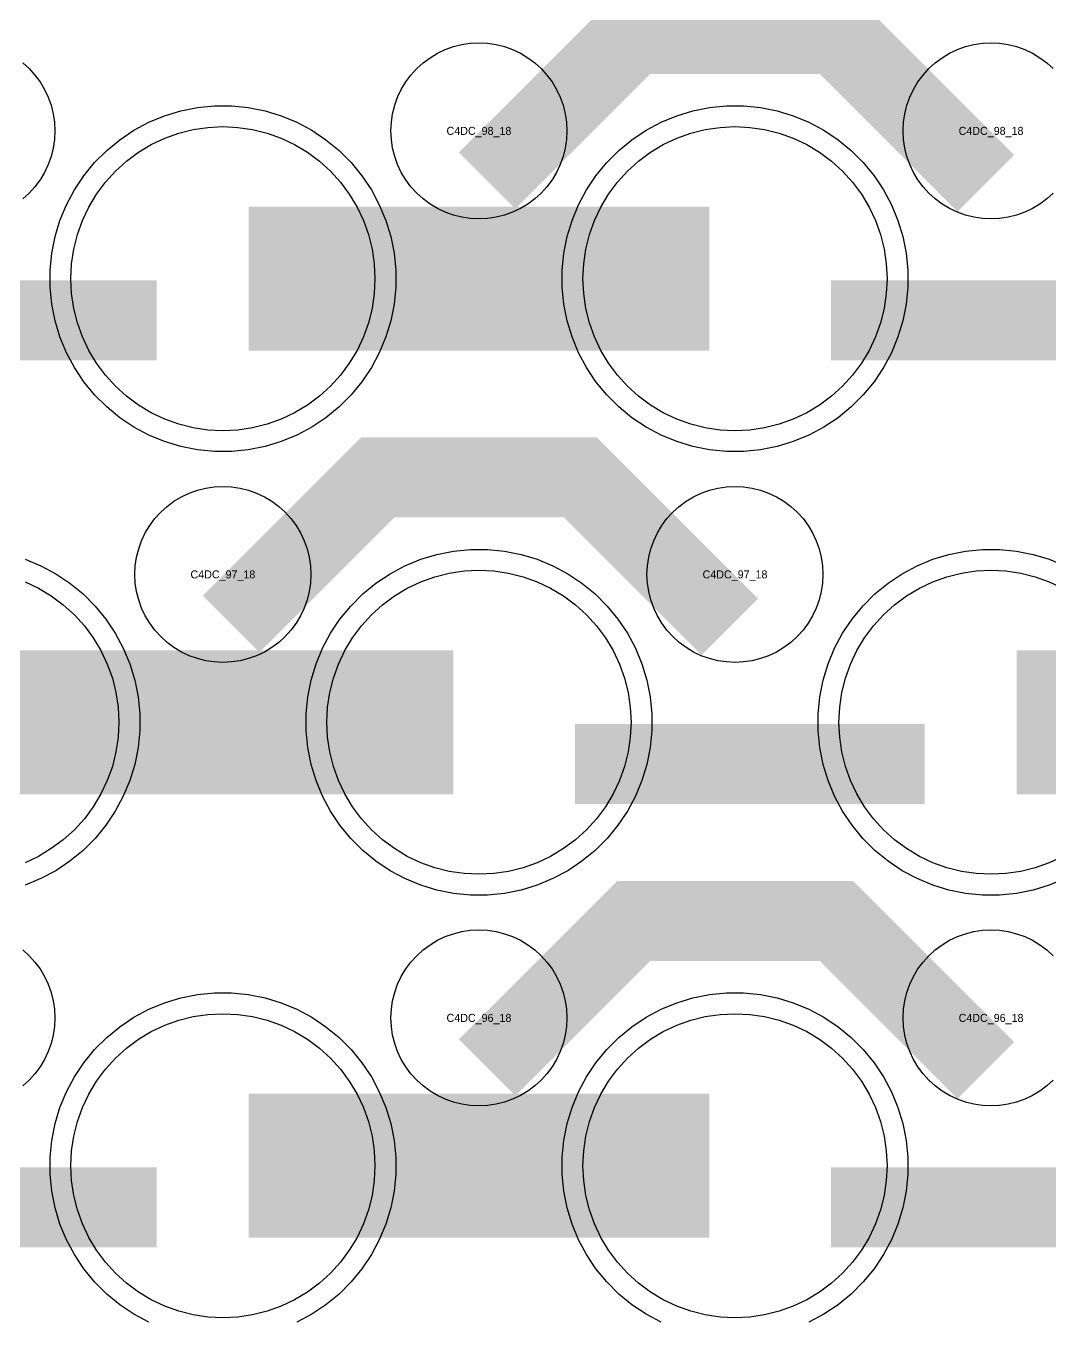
# Model space of a CAD drawing. Extents: x -11880 to 11880, y -14992 to 14992.
# Drawn here: x -6301.5 to -5981.5, y -1586 to -1181.3 of the extents above; entities that cross this region are included whole.
import ezdxf
from ezdxf.enums import TextEntityAlignment as Align

# ---------------------------------------------------------------- set-up
doc = ezdxf.new("R2010")
doc.units = 0
doc.header["$MEASUREMENT"] = 0
for name, color, linetype in [('GDS_775_DT_237', 138, 'CONTINUOUS'), ('RDL1_FS', 34, 'CONTINUOUS'), ('RDL_BS', 160, 'CONTINUOUS')]:
    doc.layers.add(name, color=color, linetype=linetype)

msp = doc.modelspace()

# ---------------------------------------------------------------- linework, layer by layer
at = {"layer": 'RDL1_FS'}
for points in [[(-6240, -1307.794), (-6244.657, -1307.565), (-6249.268, -1306.881), (-6253.791, -1305.749), (-6258.181, -1304.177), (-6262.395, -1302.185), (-6266.395, -1299.787), (-6270.14, -1297.009), (-6273.594, -1293.879), (-6276.724, -1290.425), (-6279.502, -1286.68), (-6281.9, -1282.68), (-6283.892, -1278.466), (-6285.464, -1274.076), (-6286.596, -1269.553), (-6287.28, -1264.942), (-6287.509, -1260.285), (-6287.28, -1255.628), (-6286.596, -1251.017), (-6285.464, -1246.494), (-6283.892, -1242.104), (-6281.9, -1237.89), (-6279.502, -1233.89), (-6276.724, -1230.145), (-6273.594, -1226.691), (-6270.14, -1223.561), (-6266.395, -1220.783), (-6262.395, -1218.385), (-6258.181, -1216.393), (-6253.791, -1214.821), (-6249.268, -1213.689), (-6244.657, -1213.005), (-6240, -1212.776), (-6235.343, -1213.005), (-6230.732, -1213.689), (-6226.209, -1214.821), (-6221.819, -1216.393), (-6217.605, -1218.385), (-6213.605, -1220.783), (-6209.86, -1223.561), (-6206.406, -1226.691), (-6203.276, -1230.145), (-6200.498, -1233.89), (-6198.1, -1237.89), (-6196.108, -1242.104), (-6194.536, -1246.494), (-6193.404, -1251.017), (-6192.72, -1255.628), (-6192.491, -1260.285), (-6192.72, -1264.942), (-6193.404, -1269.553), (-6194.536, -1274.076), (-6196.108, -1278.466), (-6198.1, -1282.68), (-6200.498, -1286.68), (-6203.276, -1290.425), (-6206.406, -1293.879), (-6209.86, -1297.009), (-6213.605, -1299.787), (-6217.605, -1302.185), (-6221.819, -1304.177), (-6226.209, -1305.749), (-6230.732, -1306.881), (-6235.343, -1307.565)], [(-6080, -1307.794), (-6084.657, -1307.565), (-6089.268, -1306.881), (-6093.791, -1305.749), (-6098.181, -1304.177), (-6102.395, -1302.185), (-6106.395, -1299.787), (-6110.14, -1297.009), (-6113.594, -1293.879), (-6116.724, -1290.425), (-6119.502, -1286.68), (-6121.9, -1282.68), (-6123.892, -1278.466), (-6125.464, -1274.076), (-6126.596, -1269.553), (-6127.28, -1264.942), (-6127.509, -1260.285), (-6127.28, -1255.628), (-6126.596, -1251.017), (-6125.464, -1246.494), (-6123.892, -1242.104), (-6121.9, -1237.89), (-6119.502, -1233.89), (-6116.724, -1230.145), (-6113.594, -1226.691), (-6110.14, -1223.561), (-6106.395, -1220.783), (-6102.395, -1218.385), (-6098.181, -1216.393), (-6093.791, -1214.821), (-6089.268, -1213.689), (-6084.657, -1213.005), (-6080, -1212.776), (-6075.343, -1213.005), (-6070.732, -1213.689), (-6066.209, -1214.821), (-6061.819, -1216.393), (-6057.605, -1218.385), (-6053.605, -1220.783), (-6049.86, -1223.561), (-6046.406, -1226.691), (-6043.276, -1230.145), (-6040.498, -1233.89), (-6038.1, -1237.89), (-6036.108, -1242.104), (-6034.536, -1246.494), (-6033.404, -1251.017), (-6032.72, -1255.628), (-6032.491, -1260.285), (-6032.72, -1264.942), (-6033.404, -1269.553), (-6034.536, -1274.076), (-6036.108, -1278.466), (-6038.1, -1282.68), (-6040.498, -1286.68), (-6043.276, -1290.425), (-6046.406, -1293.879), (-6049.86, -1297.009), (-6053.605, -1299.787), (-6057.605, -1302.185), (-6061.819, -1304.177), (-6066.209, -1305.749), (-6070.732, -1306.881), (-6075.343, -1307.565)], [(-6160, -1446.359), (-6164.657, -1446.13), (-6169.268, -1445.446), (-6173.791, -1444.314), (-6178.181, -1442.742), (-6182.395, -1440.75), (-6186.395, -1438.352), (-6190.14, -1435.574), (-6193.594, -1432.444), (-6196.724, -1428.99), (-6199.502, -1425.245), (-6201.9, -1421.245), (-6203.892, -1417.031), (-6205.464, -1412.641), (-6206.596, -1408.118), (-6207.28, -1403.507), (-6207.509, -1398.85), (-6207.28, -1394.193), (-6206.596, -1389.582), (-6205.464, -1385.059), (-6203.892, -1380.669), (-6201.9, -1376.455), (-6199.502, -1372.455), (-6196.724, -1368.71), (-6193.594, -1365.256), (-6190.14, -1362.126), (-6186.395, -1359.348), (-6182.395, -1356.95), (-6178.181, -1354.958), (-6173.791, -1353.386), (-6169.268, -1352.254), (-6164.657, -1351.57), (-6160, -1351.341), (-6155.343, -1351.57), (-6150.732, -1352.254), (-6146.209, -1353.386), (-6141.819, -1354.958), (-6137.605, -1356.95), (-6133.605, -1359.348), (-6129.86, -1362.126), (-6126.406, -1365.256), (-6123.276, -1368.71), (-6120.498, -1372.455), (-6118.1, -1376.455), (-6116.108, -1380.669), (-6114.536, -1385.059), (-6113.404, -1389.582), (-6112.72, -1394.193), (-6112.491, -1398.85), (-6112.72, -1403.507), (-6113.404, -1408.118), (-6114.536, -1412.641), (-6116.108, -1417.031), (-6118.1, -1421.245), (-6120.498, -1425.245), (-6123.276, -1428.99), (-6126.406, -1432.444), (-6129.86, -1435.574), (-6133.605, -1438.352), (-6137.605, -1440.75), (-6141.819, -1442.742), (-6146.209, -1444.314), (-6150.732, -1445.446), (-6155.343, -1446.13)], [(-6240, -1584.924), (-6244.657, -1584.695), (-6249.268, -1584.011), (-6253.791, -1582.879), (-6258.181, -1581.307), (-6262.395, -1579.315), (-6266.395, -1576.917), (-6270.14, -1574.139), (-6273.594, -1571.009), (-6276.724, -1567.555), (-6279.502, -1563.81), (-6281.9, -1559.81), (-6283.892, -1555.596), (-6285.464, -1551.206), (-6286.596, -1546.683), (-6287.28, -1542.072), (-6287.509, -1537.415), (-6287.28, -1532.758), (-6286.596, -1528.147), (-6285.464, -1523.624), (-6283.892, -1519.234), (-6281.9, -1515.02), (-6279.502, -1511.02), (-6276.724, -1507.275), (-6273.594, -1503.821), (-6270.14, -1500.691), (-6266.395, -1497.913), (-6262.395, -1495.515), (-6258.181, -1493.523), (-6253.791, -1491.951), (-6249.268, -1490.819), (-6244.657, -1490.135), (-6240, -1489.906), (-6235.343, -1490.135), (-6230.732, -1490.819), (-6226.209, -1491.951), (-6221.819, -1493.523), (-6217.605, -1495.515), (-6213.605, -1497.913), (-6209.86, -1500.691), (-6206.406, -1503.821), (-6203.276, -1507.275), (-6200.498, -1511.02), (-6198.1, -1515.02), (-6196.108, -1519.234), (-6194.536, -1523.624), (-6193.404, -1528.147), (-6192.72, -1532.758), (-6192.491, -1537.415), (-6192.72, -1542.072), (-6193.404, -1546.683), (-6194.536, -1551.206), (-6196.108, -1555.596), (-6198.1, -1559.81), (-6200.498, -1563.81), (-6203.276, -1567.555), (-6206.406, -1571.009), (-6209.86, -1574.139), (-6213.605, -1576.917), (-6217.605, -1579.315), (-6221.819, -1581.307), (-6226.209, -1582.879), (-6230.732, -1584.011), (-6235.343, -1584.695)], [(-6080, -1584.924), (-6084.657, -1584.695), (-6089.268, -1584.011), (-6093.791, -1582.879), (-6098.181, -1581.307), (-6102.395, -1579.315), (-6106.395, -1576.917), (-6110.14, -1574.139), (-6113.594, -1571.009), (-6116.724, -1567.555), (-6119.502, -1563.81), (-6121.9, -1559.81), (-6123.892, -1555.596), (-6125.464, -1551.206), (-6126.596, -1546.683), (-6127.28, -1542.072), (-6127.509, -1537.415), (-6127.28, -1532.758), (-6126.596, -1528.147), (-6125.464, -1523.624), (-6123.892, -1519.234), (-6121.9, -1515.02), (-6119.502, -1511.02), (-6116.724, -1507.275), (-6113.594, -1503.821), (-6110.14, -1500.691), (-6106.395, -1497.913), (-6102.395, -1495.515), (-6098.181, -1493.523), (-6093.791, -1491.951), (-6089.268, -1490.819), (-6084.657, -1490.135), (-6080, -1489.906), (-6075.343, -1490.135), (-6070.732, -1490.819), (-6066.209, -1491.951), (-6061.819, -1493.523), (-6057.605, -1495.515), (-6053.605, -1497.913), (-6049.86, -1500.691), (-6046.406, -1503.821), (-6043.276, -1507.275), (-6040.498, -1511.02), (-6038.1, -1515.02), (-6036.108, -1519.234), (-6034.536, -1523.624), (-6033.404, -1528.147), (-6032.72, -1532.758), (-6032.491, -1537.415), (-6032.72, -1542.072), (-6033.404, -1546.683), (-6034.536, -1551.206), (-6036.108, -1555.596), (-6038.1, -1559.81), (-6040.498, -1563.81), (-6043.276, -1567.555), (-6046.406, -1571.009), (-6049.86, -1574.139), (-6053.605, -1576.917), (-6057.605, -1579.315), (-6061.819, -1581.307), (-6066.209, -1582.879), (-6070.732, -1584.011), (-6075.343, -1584.695)]]:
    msp.add_lwpolyline(points, close=True, dxfattribs=at)
for points in [[(-6231.998, -1260.285, 45, 45, 0), (-6159.998, -1260.285, 45, 45, 0)], [(-6159.998, -1260.285, 45, 45, 0), (-6087.998, -1260.285, 45, 45, 0)], [(-6311.998, -1398.85, 45, 45, 0), (-6239.998, -1398.85, 45, 45, 0)], [(-6239.998, -1398.85, 45, 45, 0), (-6167.998, -1398.85, 45, 45, 0)], [(-5991.998, -1398.85, 45, 45, 0), (-5919.998, -1398.85, 45, 45, 0)], [(-6231.998, -1537.415, 45, 45, 0), (-6159.998, -1537.415, 45, 45, 0)], [(-6159.998, -1537.415, 45, 45, 0), (-6087.998, -1537.415, 45, 45, 0)]]:
    msp.add_lwpolyline(points, format="xyseb", dxfattribs=at)
for points in [[(-5977.605, -1440.75), (-5981.819, -1442.742), (-5986.209, -1444.314), (-5990.732, -1445.446), (-5995.343, -1446.13), (-6000, -1446.359), (-6004.657, -1446.13), (-6009.268, -1445.446), (-6013.791, -1444.314), (-6018.181, -1442.742), (-6022.395, -1440.75), (-6026.395, -1438.352), (-6030.14, -1435.574), (-6033.594, -1432.444), (-6036.724, -1428.99), (-6039.502, -1425.245), (-6041.9, -1421.245), (-6043.892, -1417.031), (-6045.464, -1412.641), (-6046.596, -1408.118), (-6047.28, -1403.507), (-6047.509, -1398.85), (-6047.28, -1394.193), (-6046.596, -1389.582), (-6045.464, -1385.059), (-6043.892, -1380.669), (-6041.9, -1376.455), (-6039.502, -1372.455), (-6036.724, -1368.71), (-6033.594, -1365.256), (-6030.14, -1362.126), (-6026.395, -1359.348), (-6022.395, -1356.95), (-6018.181, -1354.958), (-6013.791, -1353.386), (-6009.268, -1352.254), (-6004.657, -1351.57), (-6000, -1351.341), (-5995.343, -1351.57), (-5990.732, -1352.254), (-5986.209, -1353.386), (-5981.819, -1354.958), (-5977.605, -1356.95)], [(-6301.819, -1354.958), (-6297.605, -1356.95), (-6293.605, -1359.348), (-6289.86, -1362.126), (-6286.406, -1365.256), (-6283.276, -1368.71), (-6280.498, -1372.455), (-6278.1, -1376.455), (-6276.108, -1380.669), (-6274.536, -1385.059), (-6273.404, -1389.582), (-6272.72, -1394.193), (-6272.491, -1398.85), (-6272.72, -1403.507), (-6273.404, -1408.118), (-6274.536, -1412.641), (-6276.108, -1417.031), (-6278.1, -1421.245), (-6280.498, -1425.245), (-6283.276, -1428.99), (-6286.406, -1432.444), (-6289.86, -1435.574), (-6293.605, -1438.352), (-6297.605, -1440.75), (-6301.819, -1442.742)]]:
    msp.add_lwpolyline(points, dxfattribs=at)
at = {"layer": 'RDL_BS'}
for points in [[(-6157.438, -1229.599, 25, 25, 0), (-6111.623, -1183.784, 25, 25, 0), (-6078.07, -1183.784, 25, 25, 0)], [(-6001.599, -1230.498, 25, 25, 0), (-6048.313, -1183.784, 25, 25, 0), (-6078.071, -1183.784, 25, 25, 0)], [(-6369.984, -1273.298, 25, 25, 0), (-6260.719, -1273.298, 25, 25, 0)], [(-6049.984, -1273.298, 25, 25, 0), (-5940.719, -1273.298, 25, 25, 0)], [(-6237.438, -1368.164, 25, 25, 0), (-6191.623, -1322.349, 25, 25, 0), (-6158.07, -1322.349, 25, 25, 0)], [(-6081.599, -1369.063, 25, 25, 0), (-6128.313, -1322.349, 25, 25, 0), (-6158.071, -1322.349, 25, 25, 0)], [(-6129.984, -1411.863, 25, 25, 0), (-6020.719, -1411.863, 25, 25, 0)], [(-6157.438, -1506.729, 25, 25, 0), (-6111.623, -1460.914, 25, 25, 0), (-6078.07, -1460.914, 25, 25, 0)], [(-6001.599, -1507.628, 25, 25, 0), (-6048.313, -1460.914, 25, 25, 0), (-6078.071, -1460.914, 25, 25, 0)], [(-6369.984, -1550.428, 25, 25, 0), (-6260.719, -1550.428, 25, 25, 0)], [(-6049.984, -1550.428, 25, 25, 0), (-5940.719, -1550.428, 25, 25, 0)]]:
    msp.add_lwpolyline(points, format="xyseb", dxfattribs=at)
for points in [[(-6160, -1241.591), (-6162.693, -1241.459), (-6165.365, -1241.063), (-6167.984, -1240.406), (-6170.519, -1239.499), (-6172.956, -1238.347), (-6175.28, -1236.954), (-6177.443, -1235.351), (-6179.442, -1233.539), (-6181.254, -1231.54), (-6182.857, -1229.377), (-6184.25, -1227.053), (-6185.402, -1224.616), (-6186.309, -1222.081), (-6186.966, -1219.462), (-6187.362, -1216.79), (-6187.494, -1214.097), (-6187.362, -1211.404), (-6186.966, -1208.732), (-6186.309, -1206.113), (-6185.402, -1203.578), (-6184.25, -1201.141), (-6182.857, -1198.817), (-6181.254, -1196.654), (-6179.442, -1194.655), (-6177.443, -1192.843), (-6175.28, -1191.24), (-6172.956, -1189.847), (-6170.519, -1188.695), (-6167.984, -1187.788), (-6165.365, -1187.131), (-6162.693, -1186.735), (-6160, -1186.603), (-6157.307, -1186.735), (-6154.635, -1187.131), (-6152.016, -1187.788), (-6149.481, -1188.695), (-6147.044, -1189.847), (-6144.72, -1191.24), (-6142.557, -1192.843), (-6140.558, -1194.655), (-6138.746, -1196.654), (-6137.143, -1198.817), (-6135.75, -1201.141), (-6134.598, -1203.578), (-6133.691, -1206.113), (-6133.034, -1208.732), (-6132.638, -1211.404), (-6132.506, -1214.097), (-6132.638, -1216.79), (-6133.034, -1219.462), (-6133.691, -1222.081), (-6134.598, -1224.616), (-6135.75, -1227.053), (-6137.143, -1229.377), (-6138.746, -1231.54), (-6140.558, -1233.539), (-6142.557, -1235.351), (-6144.72, -1236.954), (-6147.044, -1238.347), (-6149.481, -1239.499), (-6152.016, -1240.406), (-6154.635, -1241.063), (-6157.307, -1241.459)], [(-6242.644, -1314.285), (-6247.938, -1313.768), (-6253.165, -1312.722), (-6258.205, -1311.191), (-6263.115, -1309.16), (-6267.777, -1306.668), (-6272.191, -1303.721), (-6276.292, -1300.359), (-6280.074, -1296.577), (-6283.436, -1292.476), (-6286.383, -1288.062), (-6288.875, -1283.4), (-6290.906, -1278.49), (-6292.437, -1273.45), (-6293.483, -1268.223), (-6294, -1262.929), (-6294, -1257.641), (-6293.483, -1252.347), (-6292.437, -1247.12), (-6290.906, -1242.08), (-6288.875, -1237.17), (-6286.383, -1232.508), (-6283.436, -1228.094), (-6280.074, -1223.993), (-6276.292, -1220.211), (-6272.191, -1216.849), (-6267.777, -1213.902), (-6263.115, -1211.41), (-6258.205, -1209.379), (-6253.165, -1207.848), (-6247.938, -1206.802), (-6242.644, -1206.285), (-6237.356, -1206.285), (-6232.062, -1206.802), (-6226.835, -1207.848), (-6221.795, -1209.379), (-6216.885, -1211.41), (-6212.223, -1213.902), (-6207.809, -1216.849), (-6203.708, -1220.211), (-6199.926, -1223.993), (-6196.564, -1228.094), (-6193.617, -1232.508), (-6191.125, -1237.17), (-6189.094, -1242.08), (-6187.563, -1247.12), (-6186.517, -1252.347), (-6186, -1257.641), (-6186, -1262.929), (-6186.517, -1268.223), (-6187.563, -1273.45), (-6189.094, -1278.49), (-6191.125, -1283.4), (-6193.617, -1288.062), (-6196.564, -1292.476), (-6199.926, -1296.577), (-6203.708, -1300.359), (-6207.809, -1303.721), (-6212.223, -1306.668), (-6216.885, -1309.16), (-6221.795, -1311.191), (-6226.835, -1312.722), (-6232.062, -1313.768), (-6237.356, -1314.285)], [(-6082.644, -1314.285), (-6087.938, -1313.768), (-6093.165, -1312.722), (-6098.205, -1311.191), (-6103.115, -1309.16), (-6107.777, -1306.668), (-6112.191, -1303.721), (-6116.292, -1300.359), (-6120.074, -1296.577), (-6123.436, -1292.476), (-6126.383, -1288.062), (-6128.875, -1283.4), (-6130.906, -1278.49), (-6132.437, -1273.45), (-6133.483, -1268.223), (-6134, -1262.929), (-6134, -1257.641), (-6133.483, -1252.347), (-6132.437, -1247.12), (-6130.906, -1242.08), (-6128.875, -1237.17), (-6126.383, -1232.508), (-6123.436, -1228.094), (-6120.074, -1223.993), (-6116.292, -1220.211), (-6112.191, -1216.849), (-6107.777, -1213.902), (-6103.115, -1211.41), (-6098.205, -1209.379), (-6093.165, -1207.848), (-6087.938, -1206.802), (-6082.644, -1206.285), (-6077.356, -1206.285), (-6072.062, -1206.802), (-6066.835, -1207.848), (-6061.795, -1209.379), (-6056.885, -1211.41), (-6052.223, -1213.902), (-6047.809, -1216.849), (-6043.708, -1220.211), (-6039.926, -1223.993), (-6036.564, -1228.094), (-6033.617, -1232.508), (-6031.125, -1237.17), (-6029.094, -1242.08), (-6027.563, -1247.12), (-6026.517, -1252.347), (-6026, -1257.641), (-6026, -1262.929), (-6026.517, -1268.223), (-6027.563, -1273.45), (-6029.094, -1278.49), (-6031.125, -1283.4), (-6033.617, -1288.062), (-6036.564, -1292.476), (-6039.926, -1296.577), (-6043.708, -1300.359), (-6047.809, -1303.721), (-6052.223, -1306.668), (-6056.885, -1309.16), (-6061.795, -1311.191), (-6066.835, -1312.722), (-6072.062, -1313.768), (-6077.356, -1314.285)], [(-6240, -1380.156), (-6242.693, -1380.024), (-6245.365, -1379.628), (-6247.984, -1378.971), (-6250.519, -1378.064), (-6252.956, -1376.912), (-6255.28, -1375.519), (-6257.443, -1373.916), (-6259.442, -1372.104), (-6261.254, -1370.105), (-6262.857, -1367.942), (-6264.25, -1365.618), (-6265.402, -1363.181), (-6266.309, -1360.646), (-6266.966, -1358.027), (-6267.362, -1355.355), (-6267.494, -1352.662), (-6267.362, -1349.969), (-6266.966, -1347.297), (-6266.309, -1344.678), (-6265.402, -1342.143), (-6264.25, -1339.706), (-6262.857, -1337.382), (-6261.254, -1335.219), (-6259.442, -1333.22), (-6257.443, -1331.408), (-6255.28, -1329.805), (-6252.956, -1328.412), (-6250.519, -1327.26), (-6247.984, -1326.353), (-6245.365, -1325.696), (-6242.693, -1325.3), (-6240, -1325.168), (-6237.307, -1325.3), (-6234.635, -1325.696), (-6232.016, -1326.353), (-6229.481, -1327.26), (-6227.044, -1328.412), (-6224.72, -1329.805), (-6222.557, -1331.408), (-6220.558, -1333.22), (-6218.746, -1335.219), (-6217.143, -1337.382), (-6215.75, -1339.706), (-6214.598, -1342.143), (-6213.691, -1344.678), (-6213.034, -1347.297), (-6212.638, -1349.969), (-6212.506, -1352.662), (-6212.638, -1355.355), (-6213.034, -1358.027), (-6213.691, -1360.646), (-6214.598, -1363.181), (-6215.75, -1365.618), (-6217.143, -1367.942), (-6218.746, -1370.105), (-6220.558, -1372.104), (-6222.557, -1373.916), (-6224.72, -1375.519), (-6227.044, -1376.912), (-6229.481, -1378.064), (-6232.016, -1378.971), (-6234.635, -1379.628), (-6237.307, -1380.024)], [(-6080, -1380.156), (-6082.693, -1380.024), (-6085.365, -1379.628), (-6087.984, -1378.971), (-6090.519, -1378.064), (-6092.956, -1376.912), (-6095.28, -1375.519), (-6097.443, -1373.916), (-6099.442, -1372.104), (-6101.254, -1370.105), (-6102.857, -1367.942), (-6104.25, -1365.618), (-6105.402, -1363.181), (-6106.309, -1360.646), (-6106.966, -1358.027), (-6107.362, -1355.355), (-6107.494, -1352.662), (-6107.362, -1349.969), (-6106.966, -1347.297), (-6106.309, -1344.678), (-6105.402, -1342.143), (-6104.25, -1339.706), (-6102.857, -1337.382), (-6101.254, -1335.219), (-6099.442, -1333.22), (-6097.443, -1331.408), (-6095.28, -1329.805), (-6092.956, -1328.412), (-6090.519, -1327.26), (-6087.984, -1326.353), (-6085.365, -1325.696), (-6082.693, -1325.3), (-6080, -1325.168), (-6077.307, -1325.3), (-6074.635, -1325.696), (-6072.016, -1326.353), (-6069.481, -1327.26), (-6067.044, -1328.412), (-6064.72, -1329.805), (-6062.557, -1331.408), (-6060.558, -1333.22), (-6058.746, -1335.219), (-6057.143, -1337.382), (-6055.75, -1339.706), (-6054.598, -1342.143), (-6053.691, -1344.678), (-6053.034, -1347.297), (-6052.638, -1349.969), (-6052.506, -1352.662), (-6052.638, -1355.355), (-6053.034, -1358.027), (-6053.691, -1360.646), (-6054.598, -1363.181), (-6055.75, -1365.618), (-6057.143, -1367.942), (-6058.746, -1370.105), (-6060.558, -1372.104), (-6062.557, -1373.916), (-6064.72, -1375.519), (-6067.044, -1376.912), (-6069.481, -1378.064), (-6072.016, -1378.971), (-6074.635, -1379.628), (-6077.307, -1380.024)], [(-6162.644, -1452.85), (-6167.938, -1452.333), (-6173.165, -1451.287), (-6178.205, -1449.756), (-6183.115, -1447.725), (-6187.777, -1445.233), (-6192.191, -1442.286), (-6196.292, -1438.924), (-6200.074, -1435.142), (-6203.436, -1431.041), (-6206.383, -1426.627), (-6208.875, -1421.965), (-6210.906, -1417.055), (-6212.437, -1412.015), (-6213.483, -1406.788), (-6214, -1401.494), (-6214, -1396.206), (-6213.483, -1390.912), (-6212.437, -1385.685), (-6210.906, -1380.645), (-6208.875, -1375.735), (-6206.383, -1371.073), (-6203.436, -1366.659), (-6200.074, -1362.558), (-6196.292, -1358.776), (-6192.191, -1355.414), (-6187.777, -1352.467), (-6183.115, -1349.975), (-6178.205, -1347.944), (-6173.165, -1346.413), (-6167.938, -1345.367), (-6162.644, -1344.85), (-6157.356, -1344.85), (-6152.062, -1345.367), (-6146.835, -1346.413), (-6141.795, -1347.944), (-6136.885, -1349.975), (-6132.223, -1352.467), (-6127.809, -1355.414), (-6123.708, -1358.776), (-6119.926, -1362.558), (-6116.564, -1366.659), (-6113.617, -1371.073), (-6111.125, -1375.735), (-6109.094, -1380.645), (-6107.563, -1385.685), (-6106.517, -1390.912), (-6106, -1396.206), (-6106, -1401.494), (-6106.517, -1406.788), (-6107.563, -1412.015), (-6109.094, -1417.055), (-6111.125, -1421.965), (-6113.617, -1426.627), (-6116.564, -1431.041), (-6119.926, -1435.142), (-6123.708, -1438.924), (-6127.809, -1442.286), (-6132.223, -1445.233), (-6136.885, -1447.725), (-6141.795, -1449.756), (-6146.835, -1451.287), (-6152.062, -1452.333), (-6157.356, -1452.85)], [(-6160, -1518.721), (-6162.693, -1518.589), (-6165.365, -1518.193), (-6167.984, -1517.536), (-6170.519, -1516.629), (-6172.956, -1515.477), (-6175.28, -1514.084), (-6177.443, -1512.481), (-6179.442, -1510.669), (-6181.254, -1508.67), (-6182.857, -1506.507), (-6184.25, -1504.183), (-6185.402, -1501.746), (-6186.309, -1499.211), (-6186.966, -1496.592), (-6187.362, -1493.92), (-6187.494, -1491.227), (-6187.362, -1488.534), (-6186.966, -1485.862), (-6186.309, -1483.243), (-6185.402, -1480.708), (-6184.25, -1478.271), (-6182.857, -1475.947), (-6181.254, -1473.784), (-6179.442, -1471.785), (-6177.443, -1469.973), (-6175.28, -1468.37), (-6172.956, -1466.977), (-6170.519, -1465.825), (-6167.984, -1464.918), (-6165.365, -1464.261), (-6162.693, -1463.865), (-6160, -1463.733), (-6157.307, -1463.865), (-6154.635, -1464.261), (-6152.016, -1464.918), (-6149.481, -1465.825), (-6147.044, -1466.977), (-6144.72, -1468.37), (-6142.557, -1469.973), (-6140.558, -1471.785), (-6138.746, -1473.784), (-6137.143, -1475.947), (-6135.75, -1478.271), (-6134.598, -1480.708), (-6133.691, -1483.243), (-6133.034, -1485.862), (-6132.638, -1488.534), (-6132.506, -1491.227), (-6132.638, -1493.92), (-6133.034, -1496.592), (-6133.691, -1499.211), (-6134.598, -1501.746), (-6135.75, -1504.183), (-6137.143, -1506.507), (-6138.746, -1508.67), (-6140.558, -1510.669), (-6142.557, -1512.481), (-6144.72, -1514.084), (-6147.044, -1515.477), (-6149.481, -1516.629), (-6152.016, -1517.536), (-6154.635, -1518.193), (-6157.307, -1518.589)]]:
    msp.add_lwpolyline(points, close=True, dxfattribs=at)
for points in [[(-5980.558, -1233.539), (-5982.557, -1235.351), (-5984.72, -1236.954), (-5987.044, -1238.347), (-5989.481, -1239.499), (-5992.016, -1240.406), (-5994.635, -1241.063), (-5997.307, -1241.459), (-6000, -1241.591), (-6002.693, -1241.459), (-6005.365, -1241.063), (-6007.984, -1240.406), (-6010.519, -1239.499), (-6012.956, -1238.347), (-6015.28, -1236.954), (-6017.443, -1235.351), (-6019.442, -1233.539), (-6021.254, -1231.54), (-6022.857, -1229.377), (-6024.25, -1227.053), (-6025.402, -1224.616), (-6026.309, -1222.081), (-6026.966, -1219.462), (-6027.362, -1216.79), (-6027.494, -1214.097), (-6027.362, -1211.404), (-6026.966, -1208.732), (-6026.309, -1206.113), (-6025.402, -1203.578), (-6024.25, -1201.141), (-6022.857, -1198.817), (-6021.254, -1196.654), (-6019.442, -1194.655), (-6017.443, -1192.843), (-6015.28, -1191.24), (-6012.956, -1189.847), (-6010.519, -1188.695), (-6007.984, -1187.788), (-6005.365, -1187.131), (-6002.693, -1186.735), (-6000, -1186.603), (-5997.307, -1186.735), (-5994.635, -1187.131), (-5992.016, -1187.788), (-5989.481, -1188.695), (-5987.044, -1189.847), (-5984.72, -1191.24), (-5982.557, -1192.843), (-5980.558, -1194.655)], [(-6302.557, -1192.843), (-6300.558, -1194.655), (-6298.746, -1196.654), (-6297.143, -1198.817), (-6295.75, -1201.141), (-6294.598, -1203.578), (-6293.691, -1206.113), (-6293.034, -1208.732), (-6292.638, -1211.404), (-6292.506, -1214.097), (-6292.638, -1216.79), (-6293.034, -1219.462), (-6293.691, -1222.081), (-6294.598, -1224.616), (-6295.75, -1227.053), (-6297.143, -1229.377), (-6298.746, -1231.54), (-6300.558, -1233.539), (-6302.557, -1235.351)], [(-5976.885, -1447.725), (-5981.795, -1449.756), (-5986.835, -1451.287), (-5992.062, -1452.333), (-5997.356, -1452.85), (-6002.644, -1452.85), (-6007.938, -1452.333), (-6013.165, -1451.287), (-6018.205, -1449.756), (-6023.115, -1447.725), (-6027.777, -1445.233), (-6032.191, -1442.286), (-6036.292, -1438.924), (-6040.074, -1435.142), (-6043.436, -1431.041), (-6046.383, -1426.627), (-6048.875, -1421.965), (-6050.906, -1417.055), (-6052.437, -1412.015), (-6053.483, -1406.788), (-6054, -1401.494), (-6054, -1396.206), (-6053.483, -1390.912), (-6052.437, -1385.685), (-6050.906, -1380.645), (-6048.875, -1375.735), (-6046.383, -1371.073), (-6043.436, -1366.659), (-6040.074, -1362.558), (-6036.292, -1358.776), (-6032.191, -1355.414), (-6027.777, -1352.467), (-6023.115, -1349.975), (-6018.205, -1347.944), (-6013.165, -1346.413), (-6007.938, -1345.367), (-6002.644, -1344.85), (-5997.356, -1344.85), (-5992.062, -1345.367), (-5986.835, -1346.413), (-5981.795, -1347.944), (-5976.885, -1349.975)], [(-6301.795, -1347.944), (-6296.885, -1349.975), (-6292.223, -1352.467), (-6287.809, -1355.414), (-6283.708, -1358.776), (-6279.926, -1362.558), (-6276.564, -1366.659), (-6273.617, -1371.073), (-6271.125, -1375.735), (-6269.094, -1380.645), (-6267.563, -1385.685), (-6266.517, -1390.912), (-6266, -1396.206), (-6266, -1401.494), (-6266.517, -1406.788), (-6267.563, -1412.015), (-6269.094, -1417.055), (-6271.125, -1421.965), (-6273.617, -1426.627), (-6276.564, -1431.041), (-6279.926, -1435.142), (-6283.708, -1438.924), (-6287.809, -1442.286), (-6292.223, -1445.233), (-6296.885, -1447.725), (-6301.795, -1449.756)], [(-5980.558, -1510.669), (-5982.557, -1512.481), (-5984.72, -1514.084), (-5987.044, -1515.477), (-5989.481, -1516.629), (-5992.016, -1517.536), (-5994.635, -1518.193), (-5997.307, -1518.589), (-6000, -1518.721), (-6002.693, -1518.589), (-6005.365, -1518.193), (-6007.984, -1517.536), (-6010.519, -1516.629), (-6012.956, -1515.477), (-6015.28, -1514.084), (-6017.443, -1512.481), (-6019.442, -1510.669), (-6021.254, -1508.67), (-6022.857, -1506.507), (-6024.25, -1504.183), (-6025.402, -1501.746), (-6026.309, -1499.211), (-6026.966, -1496.592), (-6027.362, -1493.92), (-6027.494, -1491.227), (-6027.362, -1488.534), (-6026.966, -1485.862), (-6026.309, -1483.243), (-6025.402, -1480.708), (-6024.25, -1478.271), (-6022.857, -1475.947), (-6021.254, -1473.784), (-6019.442, -1471.785), (-6017.443, -1469.973), (-6015.28, -1468.37), (-6012.956, -1466.977), (-6010.519, -1465.825), (-6007.984, -1464.918), (-6005.365, -1464.261), (-6002.693, -1463.865), (-6000, -1463.733), (-5997.307, -1463.865), (-5994.635, -1464.261), (-5992.016, -1464.918), (-5989.481, -1465.825), (-5987.044, -1466.977), (-5984.72, -1468.37), (-5982.557, -1469.973), (-5980.558, -1471.785)], [(-6302.557, -1469.973), (-6300.558, -1471.785), (-6298.746, -1473.784), (-6297.143, -1475.947), (-6295.75, -1478.271), (-6294.598, -1480.708), (-6293.691, -1483.243), (-6293.034, -1485.862), (-6292.638, -1488.534), (-6292.506, -1491.227), (-6292.638, -1493.92), (-6293.034, -1496.592), (-6293.691, -1499.211), (-6294.598, -1501.746), (-6295.75, -1504.183), (-6297.143, -1506.507), (-6298.746, -1508.67), (-6300.558, -1510.669), (-6302.557, -1512.481)], [(-6263.115, -1586.29), (-6267.777, -1583.798), (-6272.191, -1580.851), (-6276.292, -1577.489), (-6280.074, -1573.707), (-6283.436, -1569.606), (-6286.383, -1565.192), (-6288.875, -1560.53), (-6290.906, -1555.62), (-6292.437, -1550.58), (-6293.483, -1545.353), (-6294, -1540.059), (-6294, -1534.771), (-6293.483, -1529.477), (-6292.437, -1524.25), (-6290.906, -1519.21), (-6288.875, -1514.3), (-6286.383, -1509.638), (-6283.436, -1505.224), (-6280.074, -1501.123), (-6276.292, -1497.341), (-6272.191, -1493.979), (-6267.777, -1491.032), (-6263.115, -1488.54), (-6258.205, -1486.509), (-6253.165, -1484.978), (-6247.938, -1483.932), (-6242.644, -1483.415), (-6237.356, -1483.415), (-6232.062, -1483.932), (-6226.835, -1484.978), (-6221.795, -1486.509), (-6216.885, -1488.54), (-6212.223, -1491.032), (-6207.809, -1493.979), (-6203.708, -1497.341), (-6199.926, -1501.123), (-6196.564, -1505.224), (-6193.617, -1509.638), (-6191.125, -1514.3), (-6189.094, -1519.21), (-6187.563, -1524.25), (-6186.517, -1529.477), (-6186, -1534.771), (-6186, -1540.059), (-6186.517, -1545.353), (-6187.563, -1550.58), (-6189.094, -1555.62), (-6191.125, -1560.53), (-6193.617, -1565.192), (-6196.564, -1569.606), (-6199.926, -1573.707), (-6203.708, -1577.489), (-6207.809, -1580.851), (-6212.223, -1583.798), (-6216.885, -1586.29)], [(-6103.115, -1586.29), (-6107.777, -1583.798), (-6112.191, -1580.851), (-6116.292, -1577.489), (-6120.074, -1573.707), (-6123.436, -1569.606), (-6126.383, -1565.192), (-6128.875, -1560.53), (-6130.906, -1555.62), (-6132.437, -1550.58), (-6133.483, -1545.353), (-6134, -1540.059), (-6134, -1534.771), (-6133.483, -1529.477), (-6132.437, -1524.25), (-6130.906, -1519.21), (-6128.875, -1514.3), (-6126.383, -1509.638), (-6123.436, -1505.224), (-6120.074, -1501.123), (-6116.292, -1497.341), (-6112.191, -1493.979), (-6107.777, -1491.032), (-6103.115, -1488.54), (-6098.205, -1486.509), (-6093.165, -1484.978), (-6087.938, -1483.932), (-6082.644, -1483.415), (-6077.356, -1483.415), (-6072.062, -1483.932), (-6066.835, -1484.978), (-6061.795, -1486.509), (-6056.885, -1488.54), (-6052.223, -1491.032), (-6047.809, -1493.979), (-6043.708, -1497.341), (-6039.926, -1501.123), (-6036.564, -1505.224), (-6033.617, -1509.638), (-6031.125, -1514.3), (-6029.094, -1519.21), (-6027.563, -1524.25), (-6026.517, -1529.477), (-6026, -1534.771), (-6026, -1540.059), (-6026.517, -1545.353), (-6027.563, -1550.58), (-6029.094, -1555.62), (-6031.125, -1560.53), (-6033.617, -1565.192), (-6036.564, -1569.606), (-6039.926, -1573.707), (-6043.708, -1577.489), (-6047.809, -1580.851), (-6052.223, -1583.798), (-6056.885, -1586.29)]]:
    msp.add_lwpolyline(points, dxfattribs=at)

# ---------------------------------------------------------------- texts
at = {"layer": 'GDS_775_DT_237'}
for s, p in [('C4DC_98_18', (-6160, -1214.097)), ('C4DC_98_18', (-6160, -1214.097)), ('C4DC_98_18', (-6000, -1214.097)), ('C4DC_98_18', (-6000, -1214.097)), ('C4DC_97_18', (-6240, -1352.662)), ('C4DC_97_18', (-6240, -1352.662)), ('C4DC_97_18', (-6080, -1352.662)), ('C4DC_97_18', (-6080, -1352.662)), ('C4DC_96_18', (-6160, -1491.227)), ('C4DC_96_18', (-6160, -1491.227)), ('C4DC_96_18', (-6000, -1491.227)), ('C4DC_96_18', (-6000, -1491.227))]:
    msp.add_text(s, height=2.5, dxfattribs=at).set_placement(p, align=Align.MIDDLE_CENTER)

doc.saveas('drawing.dxf')
